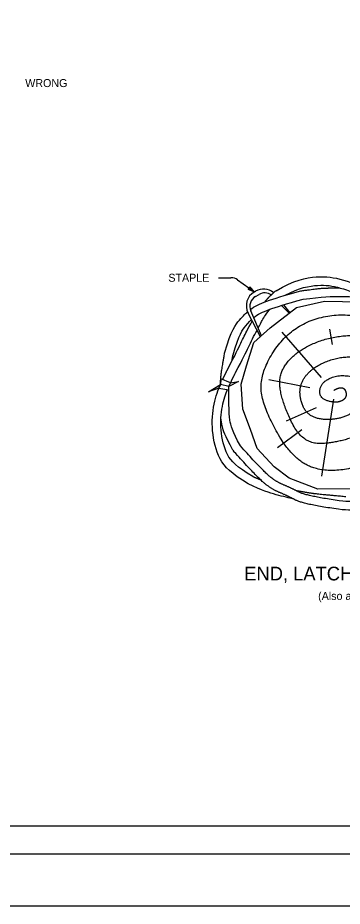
# Model space of a CAD drawing. Extents: x -894 to 866, y -476 to 714.
# Drawn here: x 31 to 315, y -476 to 300 of the extents above; entities that cross this region are included whole.
import ezdxf

# ---------------------------------------------------------------- set-up
doc = ezdxf.new("R2010")
doc.units = 0
for name, color, linetype in [('10 Sheet Format', 7, 'Continuous'), ('56 Stage 3 Anno', 7, 'Continuous'), ('57 Undefined', 7, 'Continuous'), ('60 Nongeo Data', 7, 'Continuous')]:
    doc.layers.add(name, color=color, linetype=linetype)

msp = doc.modelspace()

# ---------------------------------------------------------------- linework, layer by layer
at = {"layer": '10 Sheet Format'}
msp.add_line((-813.45, -406.04), (811.55, -406.04), dxfattribs=at)
for points in [[(-894.04, 713.56), (865.95, 713.56), (865.95, -476.44), (-894.04, -476.44)], [(-863.43, 668.96), (836.57, 668.96), (836.57, -431.04), (-863.43, -431.04)], [(-863.43, 668.96), (836.57, 668.96), (836.57, -431.04), (-863.43, -431.04)]]:
    msp.add_lwpolyline(points, close=True, dxfattribs=at)
at = {"layer": '56 Stage 3 Anno'}
for p, q in [((206.83, 73), (217.71, 73)), ((223.52, 71.14), (238.2, 60.67))]:
    msp.add_line(p, q, dxfattribs=at)
msp.add_lwpolyline([(232.63, 63.03), (238.2, 60.67), (234.15, 65.17), (234.12, 64.76), (237.09, 61.47), (233, 63.19), (233.37, 63.35), (235.99, 62.25), (234.09, 64.35), (234.06, 63.95), (234.88, 63.04), (233.74, 63.52), (234.03, 63.64), (234.15, 65.17), (234.03, 63.64)], close=True, dxfattribs=at)
msp.add_arc((217.71, 63), 10, 54.51186, 90, dxfattribs=at)
at = {"layer": '60 Nongeo Data'}
for p, q in [((238.2, 60.67), (239.23, 61.26)), ((239.25, 56.67), (242.32, 58.42)), ((257.23, 61.65), (256.18, 60.88)), ((278.92, 61.47), (279.85, 61.66)), ((262.04, 48.86), (268.72, 41.93)), ((263.7, 49.36), (269.18, 42.28)), ((243.59, 21.48), (232.77, 41.99)), ((244.35, 22.16), (235.02, 44.07)), ((297.07, -14.16), (262.56, 25.5)), ((306.71, 14.75), (304.24, 27.97)), ((212.17, 6.99), (212.36, 7.8)), ((215.89, -22.17), (208.46, -20.41)), ((286.77, -23.35), (250.91, -16.18)), ((307.38, -33.21), (296.85, -100.43)), ((292.14, -40.6), (266.15, -52.25)), ((279.82, -59.87), (258.53, -75.56)), ((219.36, -77.62), (220.39, -79.06))]:
    msp.add_line(p, q, dxfattribs=at)
msp.add_lwpolyline([(252.16, 29.1), (275.12, 46.88), (299.52, 52.64), (331.05, 51.96), (359.85, 39.42), (382.9, 12.65), (392.39, -10.06), (394.36, -29.8), (390.7, -57.51), (378.16, -79.54), (358.5, -99.2), (328.67, -111.4), (293.76, -111.74), (268.68, -102.25), (255.46, -92.42), (240.55, -76.15), (234.79, -59.55), (228.01, -41.92), (226.65, -19.89), (231.4, -3.96), (237.84, 16.38)], close=True, dxfattribs=at)
for points in [[(215.89, -22.17), (217.42, -18.85), (208.87, -15.32), (208.46, -20.41)], [(207.13, -23.59), (198.03, -26.74), (208.46, -20.41)], [(208.46, -20.41), (207.13, -23.59), (215.82, -24.96), (215.89, -22.17)], [(217.42, -18.85), (224.26, -17.8), (215.89, -22.17)]]:
    msp.add_lwpolyline(points, dxfattribs=at)
for centre, radius, start, end in [((246.19, 49.11), 14, 50.48285, 119.80475), ((245.16, 48.52), 14, 119.80475, 207.79867), ((244.22, 47.99), 10, 119.80475, 203.05608), ((247.3, 49.75), 10, 55.17945, 119.80475)]:
    msp.add_arc(centre, radius, start, end, dxfattribs=at)
for points, degree in [([(257.23, 61.65), (272.67, 71.05), (294.49, 75.29), (314.44, 72.39), (334.64, 64.83), (343.53, 61)], 3), ([(265.28, 57.65), (277.33, 64.3), (295.33, 67.59), (311.82, 65.2), (329.05, 58.91), (335.89, 56.09)], 3), ([(279.85, 61.66), (295.14, 63.78), (305.26, 64.15), (312.95, 64.13)], 2), ([(234.62, 45.2), (238.34, 48.04), (247.12, 52.15), (263.61, 57.35), (278.92, 61.47)], 3), ([(247.19, 51.73), (249.66, 54.67), (252.6, 57.73), (256.18, 60.88)], 2), ([(280.87, 54.23), (296.88, 56.45), (316.98, 56.96), (330, 55.93), (337.82, 54.6), (341.17, 53.85)], 3), ([(237.6, 38.01), (241.29, 41.17), (248.91, 44.85), (265.71, 50.15), (280.87, 54.23)], 3), ([(212.36, 7.8), (218.03, 27.2), (225.51, 36.91), (231.55, 42.6), (232.21, 43.2)], 3), ([(241.48, 28.89), (241.84, 29.56), (244.46, 34.46), (247.57, 40.17), (251.77, 45.46)], 3), ([(307.83, -25.36), (315.9, -20.66), (319.93, -31.19), (310.97, -37.02), (294.61, -32.53), (296.4, -18.42), (312.31, -11.25), (333.15, -15.28), (334.94, -34.1), (317.69, -51.13), (284.52, -50.68), (275.34, -23.79), (289.45, -4.08), (319.03, 5.78), (345.92, -0.94), (357.8, -28.72), (350.41, -56.51), (312.76, -71.3), (280.72, -72.65), (262.56, -37.02), (258.76, -9.45), (279.59, 12.51), (315.45, 24.16), (353.99, 19.45), (376.4, -5.87), (383.57, -42.17), (365.19, -77.57), (338.98, -90.57), (299.99, -97.74), (272.42, -85.64), (249.57, -48.44), (240.83, -15.73), (264.36, 24.61), (301.56, 42.31), (345.92, 37.83), (363.85, 24.83)], 2), ([(215.19, -6.2), (221.77, 5.86), (226.54, 16.59), (232.28, 27.61), (236.27, 35.04), (236.36, 35.2)], 3), ([(219.56, 5.69), (224.84, 23.75), (230.75, 31.43), (235.59, 36.17), (235.76, 36.33)], 3), ([(237.73, 37.72), (237.87, 37.97), (238.01, 38.22), (238.15, 38.47)], 2), ([(221.77, -9.8), (228.5, 2.54), (232.85, 12.32), (237.83, 22.03), (240.58, 27.19)], 3), ([(208.46, -20.41), (208.76, -15.13), (209.63, -7.4), (212.17, 6.99)], 2), ([(218.61, 0.17), (218.89, 1.89), (219.21, 3.73), (219.56, 5.69)], 2), ([(210.48, -15.98), (211.91, -12.93), (213.49, -9.72), (215.19, -6.2)], 2), ([(215.89, -22.17), (217.6, -18.37), (219.62, -14.27), (221.94, -9.47)], 2), ([(232.85, -107.19), (217.99, -98.21), (206.43, -86.86), (200.41, -60.46), (202.12, -36.57), (206.68, -24.5), (208.46, -20.41)], 3), ([(225.94, -74.02), (219.05, -61.42), (215.98, -50.34), (216.15, -41.15), (215.77, -30.96), (215.82, -23.81), (215.89, -22.17)], 3), ([(236.73, -100.77), (222.62, -92.24), (213.25, -83.05), (207.97, -59.88), (209.49, -38.73), (213.35, -28.09), (214.74, -24.79)], 3), ([(219.36, -77.62), (212.05, -64.25), (209.95, -56.68), (209.12, -51.24), (209.02, -50.49)], 3), ([(308.79, -121.42), (282.58, -117.45), (270.65, -110.89), (257.2, -105.36), (246.3, -96.42), (225.94, -74.02)], 2), ([(307.67, -128.84), (280.13, -124.67), (267.41, -117.67), (253.31, -111.87), (241.12, -101.87), (220.39, -79.06)], 2), ([(244.75, -104.26), (242.21, -103.22), (239.55, -102.06), (236.73, -100.77)], 2), ([(271.85, -120.19), (269.38, -119.69), (257.26, -116.96), (245.29, -113), (232.83, -107.22)], 3), ([(318.38, -118.5), (297.28, -116.59), (284.88, -115.12), (274.4, -113.07)], 2), ([(334.37, -119.68), (331.77, -120.93), (326.12, -122.52), (319.5, -123), (308.79, -121.42)], 3), ([(340.79, -124.75), (340.73, -124.79), (336.4, -127.36), (328.54, -129.86), (319.22, -130.54), (307.7, -128.84)], 3)]:
    msp.add_open_spline(points, degree=degree, dxfattribs=at)

# ---------------------------------------------------------------- texts
at = {"layer": '57 Undefined'}
for s, height, p in [('WRONG', 7, (37.74, 239.7)), ('STAPLE', 7, (162.94, 69.5)), ('END, LATCH, PULL, AND CORNER POST DETAIL', 12, (229.35, -191.6)), ('(Also applies to rectangular/square posts)', 7, (294, -208.7))]:
    msp.add_text(s, height=height, dxfattribs=at).set_placement(p)

doc.saveas('drawing.dxf')
